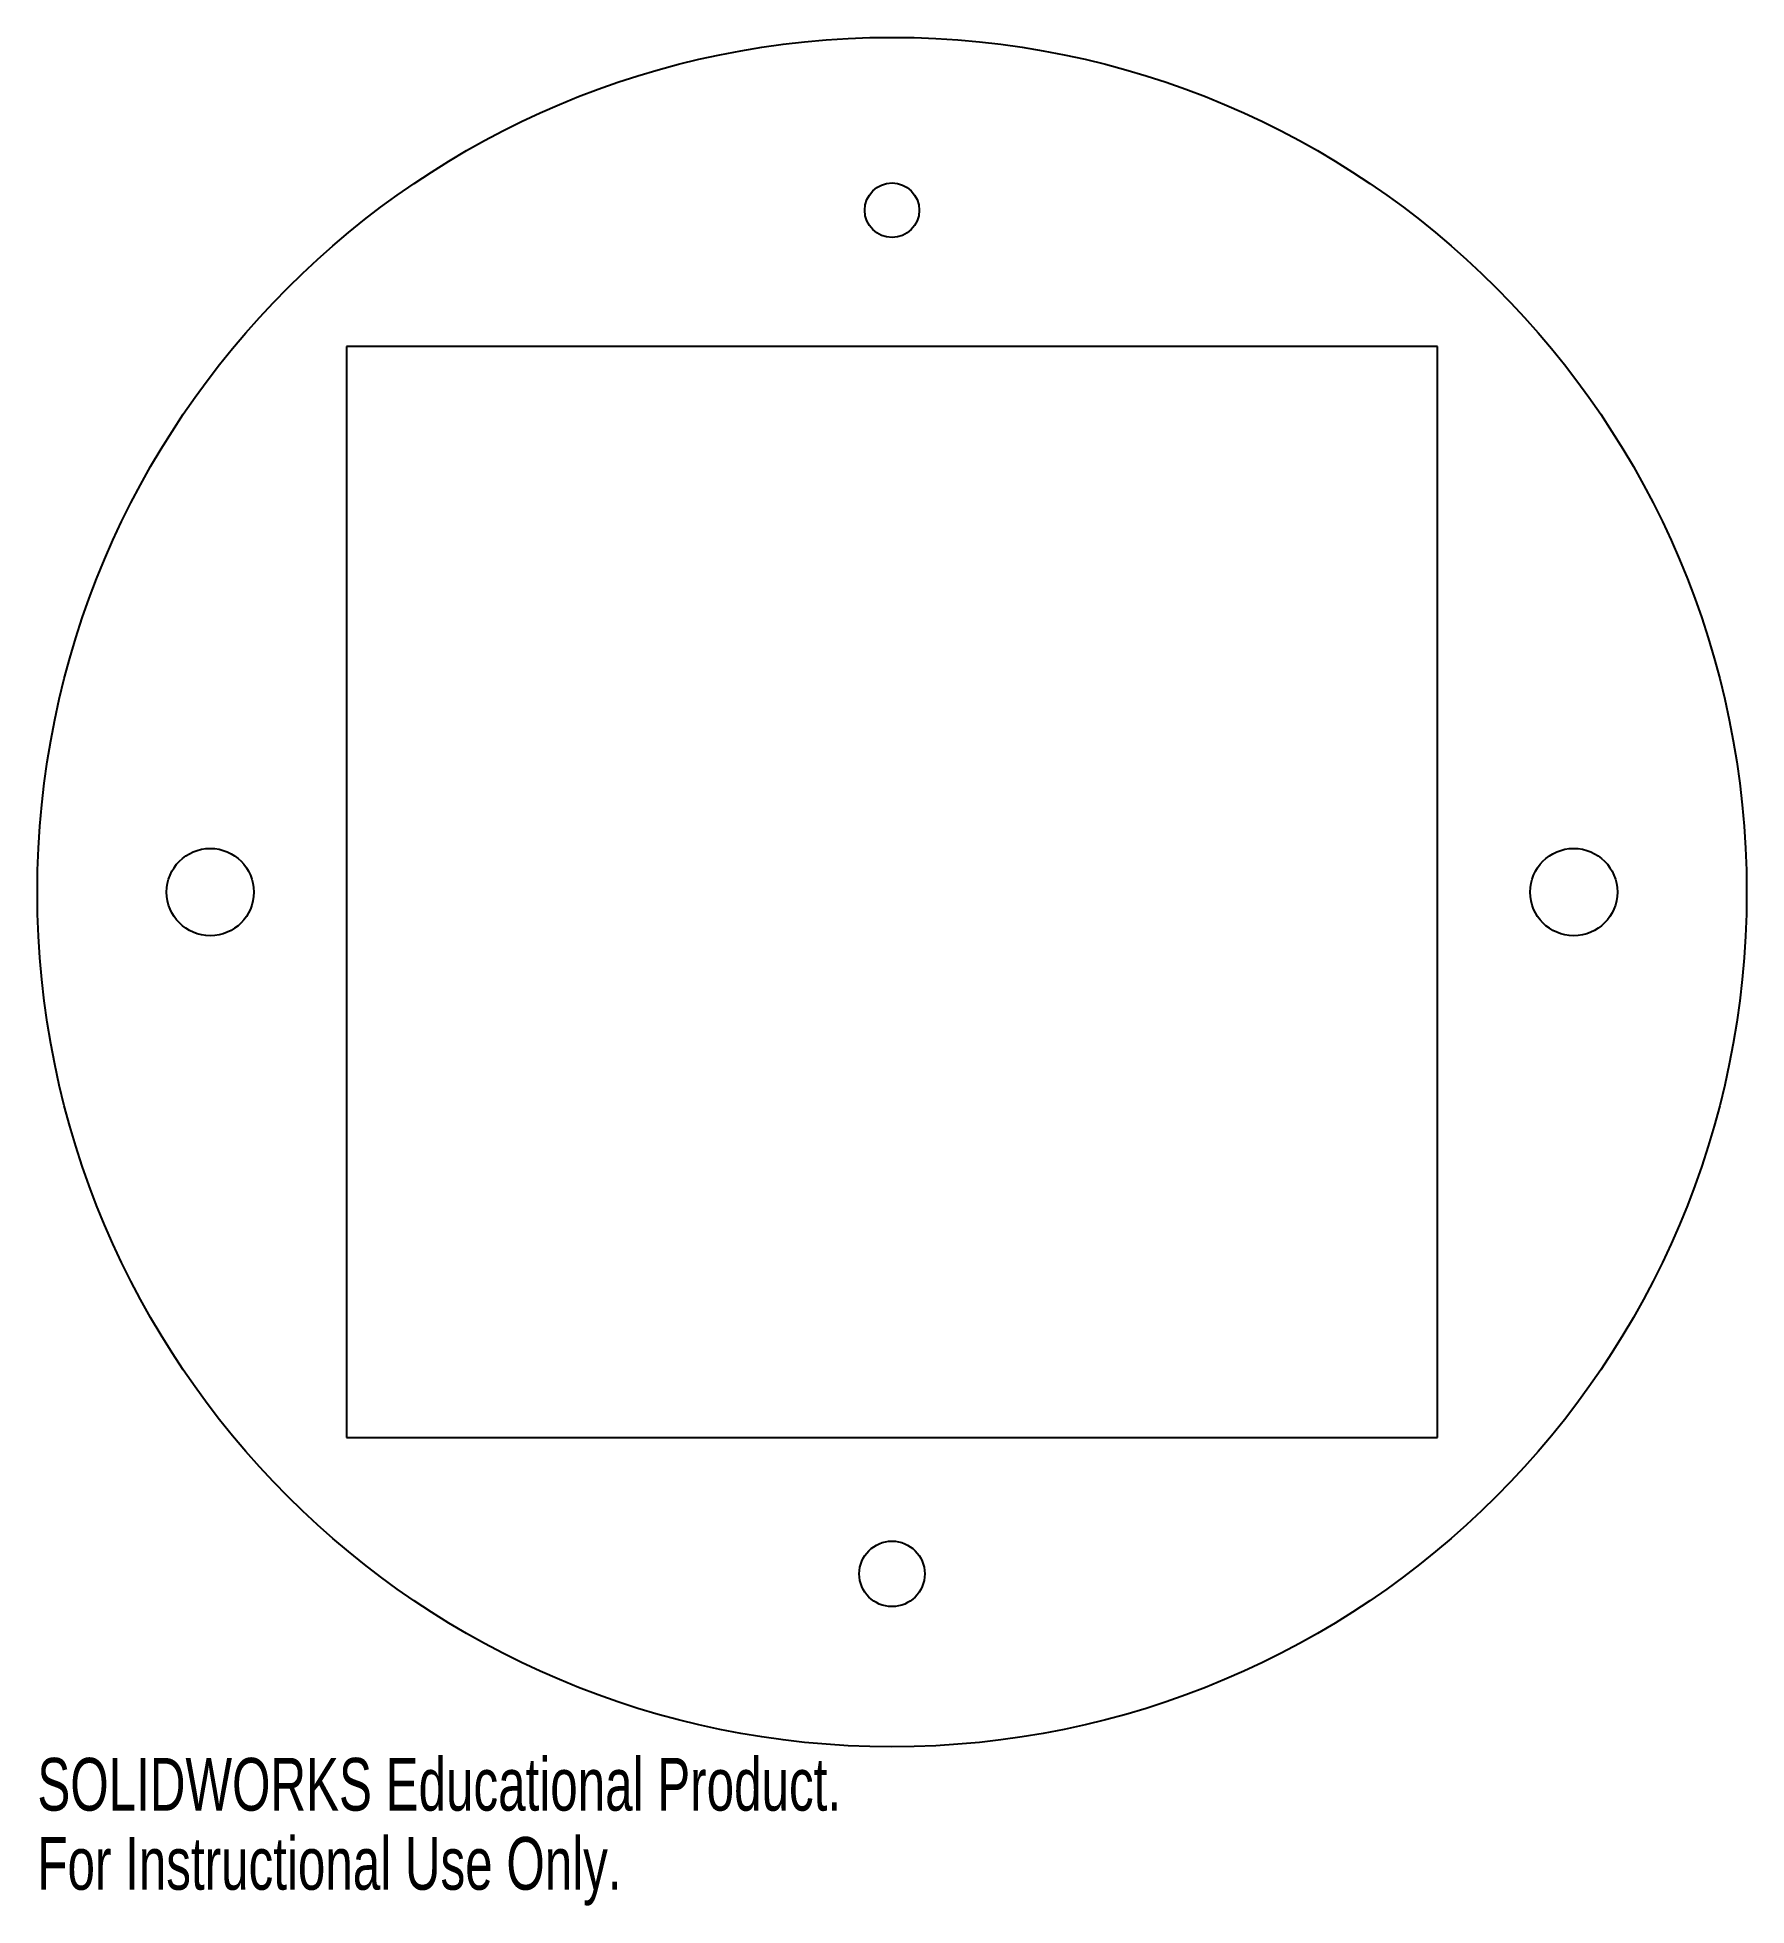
# Model space of a CAD drawing. Header units: millimetres. Extents: x -78 to 78, y -93 to 78.
import ezdxf

# ---------------------------------------------------------------- set-up
doc = ezdxf.new("R2010")
doc.units = ezdxf.units.MM
doc.styles.add('SLDTEXTSTYLE0', font='TXT', dxfattribs={"width": 0.7})

msp = doc.modelspace()

# ---------------------------------------------------------------- linework, layer by layer
at = {"color": 7, "linetype": 'Continuous', "lineweight": 25}
for p, q in [((-50, 50), (-50, -50)), ((50, 50), (-50, 50)), ((50, -50), (50, 50)), ((-50, -50), (50, -50))]:
    msp.add_line(p, q, dxfattribs=at)
for centre, radius in [((0, 0), 78.35), ((0, 62.5), 2.5), ((-62.5, 0), 4), ((62.5, 0), 4), ((0, -62.5), 3)]:
    msp.add_circle(centre, radius, dxfattribs=at)

# ---------------------------------------------------------------- texts
at = {"color": 7, "linetype": 'Continuous', "char_height": 4.8336, "attachment_point": 1, "style": 'SLDTEXTSTYLE0'}
for s, insert in [('SOLIDWORKS Educational Product.', (-78.35, -79.37)), ('For Instructional Use Only.', (-78.35, -86.62))]:
    msp.add_mtext(s, dxfattribs=dict(at, insert=insert))

doc.saveas('drawing.dxf')
